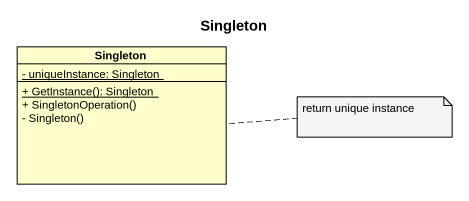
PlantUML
@startuml
title Singleton
hide circle
hide empty members
skinparam classAttributeIconSize 0
class Singleton {
  {static} - uniqueInstance: Singleton
  {static} + GetInstance(): Singleton
  + SingletonOperation()
  - Singleton()
}
note right of Singleton : return unique instance
@enduml
